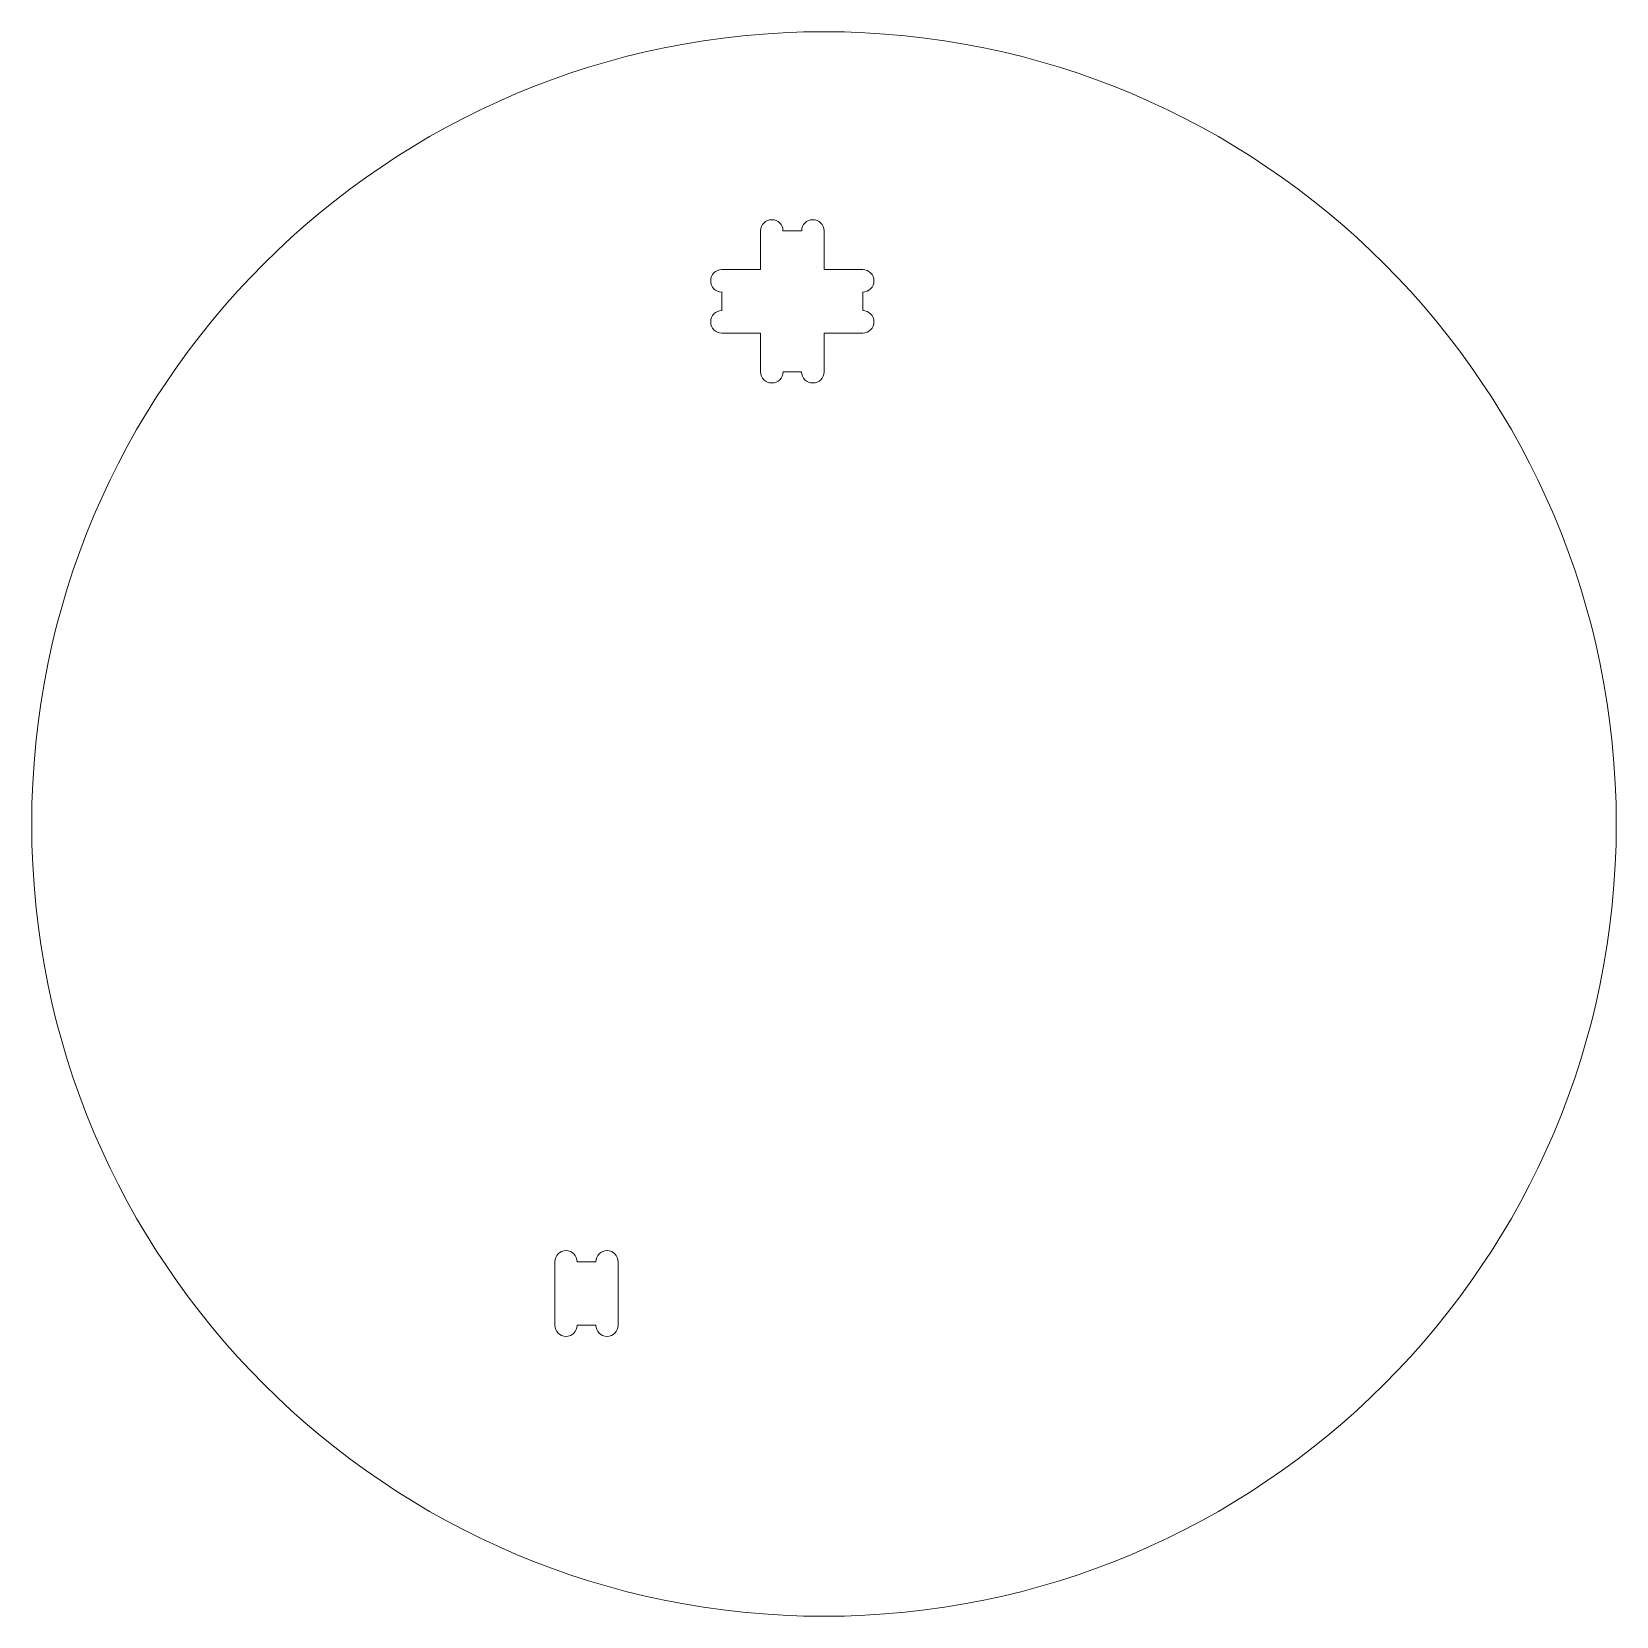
# Model space of a CAD drawing. Header units: millimetres. Extents: x -225 to 225, y -225 to 225.
import ezdxf

# ---------------------------------------------------------------- set-up
doc = ezdxf.new("R2010")
doc.units = ezdxf.units.MM

msp = doc.modelspace()

# ---------------------------------------------------------------- linework, layer by layer
at = {"color": 7, "linetype": 'Continuous', "lineweight": 15}
for p, q in [((-18, 157.43), (-18, 168.43)), ((-6.35, 168.43), (-11.65, 168.43)), ((0, 157.43), (0, 168.43)), ((-18, 157.43), (-29, 157.43)), ((11, 157.43), (0, 157.43)), ((-29, 145.78), (-29, 151.08)), ((11, 145.78), (11, 151.08)), ((-18, 139.43), (-29, 139.43)), ((-18, 128.43), (-18, 139.43)), ((11, 139.43), (0, 139.43)), ((0, 128.43), (0, 139.43)), ((-6.35, 128.43), (-11.65, 128.43)), ((-76.45, -142.33), (-76.45, -124.33)), ((-64.8, -124.33), (-70.1, -124.33)), ((-58.45, -142.33), (-58.45, -124.33)), ((-64.8, -142.33), (-70.1, -142.33))]:
    msp.add_line(p, q, dxfattribs=at)
msp.add_circle((0, 0), 225, dxfattribs=at)
for centre, radius, start, end in [((-14.82, 168.43), 3.17, 0, 180), ((-3.17, 168.43), 3.17, 0, 180), ((-29, 154.25), 3.18, 90, 270), ((11, 154.25), 3.18, 270, 90), ((-29, 142.6), 3.18, 90, 270), ((11, 142.6), 3.18, 270, 90), ((-14.82, 128.43), 3.18, 180, 0), ((-3.17, 128.43), 3.18, 180, 0), ((-73.27, -124.33), 3.18, 0, 180), ((-61.62, -124.33), 3.17, 0, 180), ((-73.27, -142.33), 3.18, 180, 0), ((-61.62, -142.33), 3.18, 180, 360)]:
    msp.add_arc(centre, radius, start, end, dxfattribs=at)

doc.saveas('drawing.dxf')
